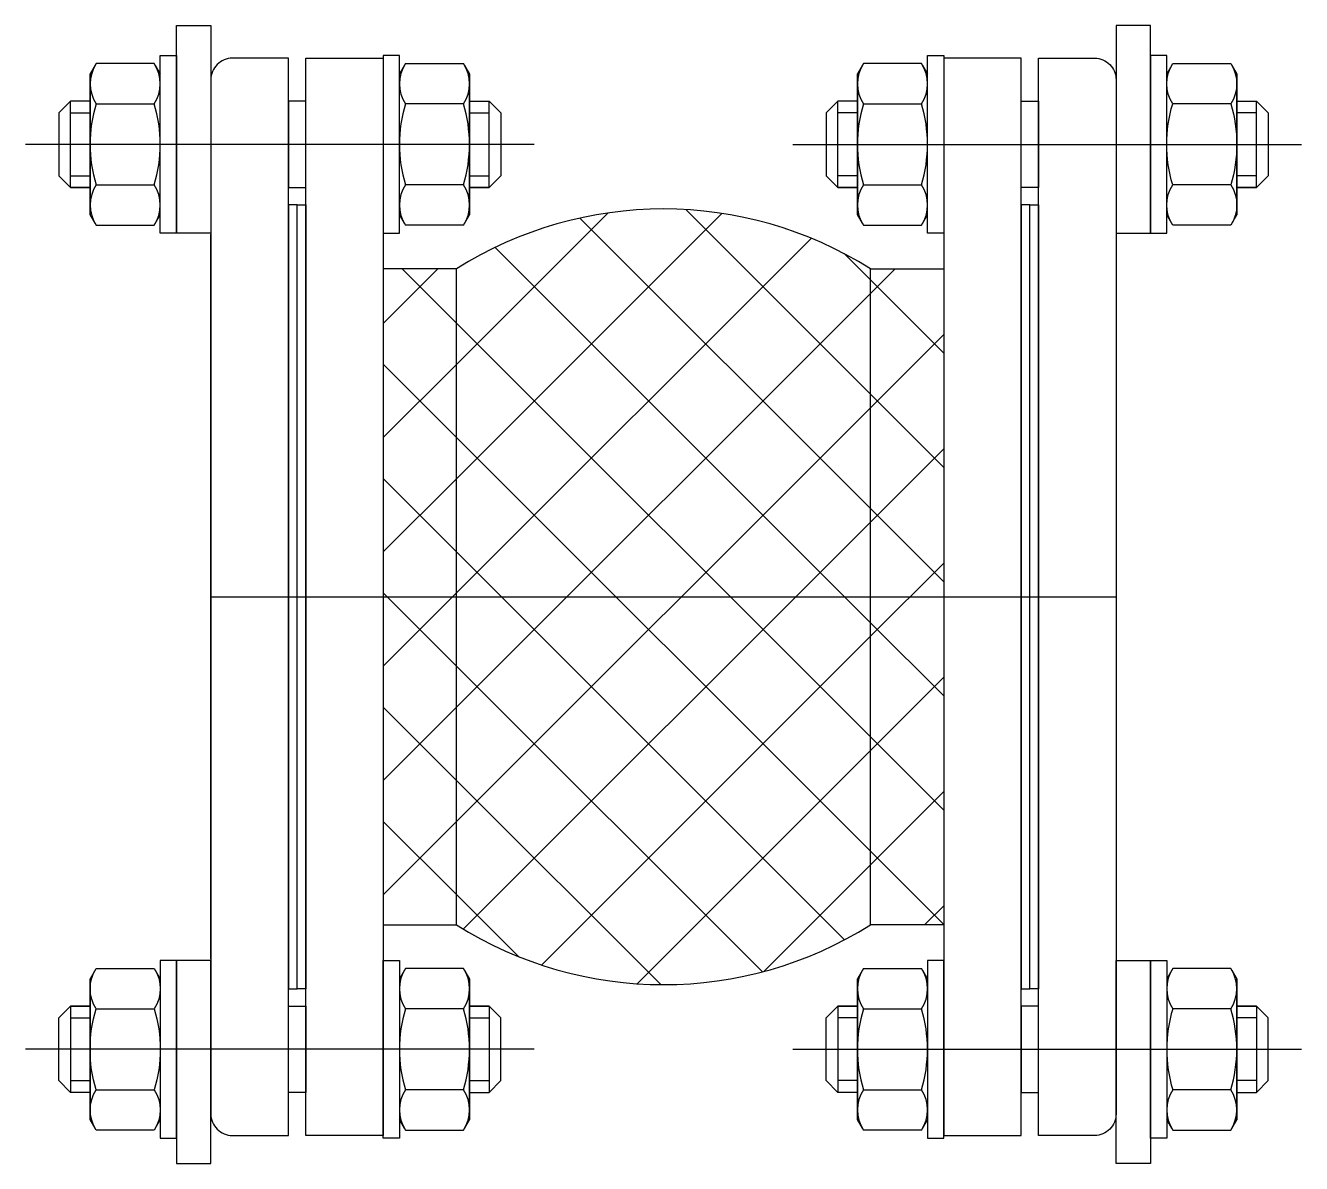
# Model space of a CAD drawing. Header units: millimetres. Extents: x 1218 to 72853, y -34712 to 16286.
# Drawn here: x 68682.1 to 68883.4, y 12922.1 to 13101.7 of the extents above; entities that cross this region are included whole.
import ezdxf

# ---------------------------------------------------------------- set-up
doc = ezdxf.new("R2010")
doc.units = ezdxf.units.MM
doc.styles.get("Standard").update_dxf_attribs({"font": 'arial.ttf'})

# ---------------------------------------------------------------- blocks, each defined once
blk = doc.blocks.new('KHOPNOIMEM-DN100 PCCC')
at = {"ltscale": 0.01}
for p, q in [((-79.39, 57.37), (-79.39, 85.42)), ((-79.39, 85.42), (-76.84, 85.42)), ((-76.84, 85.42), (-76.84, 57.37)), ((56.44, 85), (44.2, 85)), ((79.39, 85.42), (76.84, 85.42)), ((76.84, 85.42), (76.84, 57.37)), ((79.39, 57.37), (79.39, 85.42)), ((-89.65, 83.9), (-90.44, 82.54)), ((-90.44, 60.26), (-90.44, 82.54)), ((-90.44, 82.54), (-90.44, 60.26)), ((-80.33, 84.15), (-89.5, 84.15)), ((-80.18, 83.9), (-79.39, 82.54)), ((-79.39, 60.26), (-79.39, 82.54)), ((-40.86, 83.9), (-41.65, 82.54)), ((-31.39, 83.9), (-30.6, 82.54)), ((31.39, 83.9), (30.6, 82.54)), ((40.86, 83.9), (41.65, 82.54)), ((80.18, 83.9), (79.39, 82.54)), ((79.39, 60.26), (79.39, 82.54)), ((80.33, 84.15), (89.5, 84.15)), ((89.65, 83.9), (90.44, 82.54)), ((90.44, 60.26), (90.44, 82.54)), ((90.44, 82.54), (90.44, 60.26)), ((-89.5, 77.78), (-80.33, 77.78)), ((-31.54, 77.78), (-40.71, 77.78)), ((31.54, 77.78), (40.71, 77.78)), ((89.5, 77.78), (80.33, 77.78)), ((-89.5, 65.02), (-80.33, 65.02)), ((-31.54, 65.02), (-40.71, 65.02)), ((31.54, 65.02), (40.71, 65.02)), ((89.5, 65.02), (80.33, 65.02)), ((-8.74, 60.57), (-32.64, 36.68)), ((9.22, 60.5), (-32.64, 18.64)), ((3.52, 61.1), (32.64, 31.98)), ((-89.65, 58.9), (-90.44, 60.26)), ((-89.5, 58.65), (-80.33, 58.65)), ((-80.18, 58.9), (-79.39, 60.26)), ((-40.86, 58.9), (-41.65, 60.26)), ((-31.39, 58.9), (-30.6, 60.26)), ((-13.17, 59.77), (32.64, 13.95)), ((31.39, 58.9), (30.6, 60.26)), ((40.86, 58.9), (41.65, 60.26)), ((80.18, 58.9), (79.39, 60.26)), ((89.5, 58.65), (80.33, 58.65)), ((89.65, 58.9), (90.44, 60.26)), ((-76.84, 57.37), (-79.39, 57.37)), ((23.33, 56.58), (-32.64, 0.61)), ((76.84, 57.37), (79.39, 57.37)), ((-26.57, 55.13), (32.64, -4.08)), ((28.49, 54.16), (32.64, 50.01)), ((-44.2, 51.77), (-44.2, -51.77)), ((-32.64, 51.77), (-44.2, 51.77)), ((-35.58, 51.77), (-44.2, 43.15)), ((-41.24, 51.77), (-32.64, 43.17)), ((-32.64, -51.77), (-32.64, 51.77)), ((32.64, -51.77), (32.64, 51.77)), ((32.64, 51.77), (44.2, 51.77)), ((36.55, 51.77), (32.64, 47.86)), ((44.2, 51.77), (44.2, -51.77)), ((32.64, 50.01), (44.2, 38.45)), ((32.64, 47.86), (-32.64, -17.42)), ((-32.64, 43.17), (32.64, -22.11)), ((44.2, 41.39), (32.64, 29.83)), ((-44.2, 36.7), (-32.64, 25.14)), ((-32.64, 36.68), (-44.2, 25.12)), ((32.64, 31.98), (44.2, 20.42)), ((32.64, 29.83), (-32.64, -35.45)), ((-32.64, 25.14), (32.64, -40.14)), ((44.2, 23.36), (32.64, 11.8)), ((-44.2, 18.67), (-32.64, 7.11)), ((-32.64, 18.64), (-44.2, 7.08)), ((32.64, 13.95), (44.2, 2.39)), ((32.64, 11.8), (-31.58, -52.42)), ((-32.64, 7.11), (28.58, -54.12)), ((44.2, 5.33), (32.64, -6.23)), ((-44.2, 0.64), (-32.64, -10.92)), ((-32.64, 0.61), (-44.2, -10.95)), ((32.64, -4.08), (44.2, -15.64)), ((32.64, -6.23), (-19.23, -58.1)), ((-32.64, -10.92), (15.61, -59.18)), ((44.2, -12.7), (32.64, -24.26)), ((-44.2, -17.4), (-32.64, -28.96)), ((-32.64, -17.42), (-44.2, -28.98)), ((32.64, -22.11), (44.2, -33.67)), ((32.64, -24.26), (-4.16, -61.06)), ((-32.64, -28.96), (-0.4, -61.2)), ((44.2, -30.73), (32.64, -42.29)), ((-44.2, -35.43), (-32.64, -46.99)), ((-32.64, -35.45), (-44.2, -47.01)), ((32.64, -40.14), (44.2, -51.7)), ((32.64, -42.29), (15.81, -59.12)), ((-32.64, -46.99), (-22.86, -56.77)), ((44.2, -48.77), (41.2, -51.77)), ((-44.2, -51.77), (-32.64, -51.77)), ((44.2, -51.77), (32.64, -51.77)), ((-76.84, -57.37), (-79.39, -57.37)), ((-79.39, -57.37), (-79.39, -85.42)), ((-76.84, -85.42), (-76.84, -57.37)), ((76.84, -85.42), (76.84, -57.37)), ((76.84, -57.37), (79.39, -57.37)), ((79.39, -57.37), (79.39, -85.42)), ((-89.65, -58.9), (-90.44, -60.26)), ((-90.44, -60.26), (-90.44, -82.54)), ((-90.44, -82.54), (-90.44, -60.26)), ((-89.5, -58.65), (-80.33, -58.65)), ((-80.18, -58.9), (-79.39, -60.26)), ((-79.39, -60.26), (-79.39, -82.54)), ((-40.86, -58.9), (-41.65, -60.26)), ((-31.39, -58.9), (-30.6, -60.26)), ((31.39, -58.9), (30.6, -60.26)), ((40.86, -58.9), (41.65, -60.26)), ((80.18, -58.9), (79.39, -60.26)), ((79.39, -60.26), (79.39, -82.54)), ((89.5, -58.65), (80.33, -58.65)), ((89.65, -58.9), (90.44, -60.26)), ((90.44, -82.54), (90.44, -60.26)), ((90.44, -60.26), (90.44, -82.54)), ((-89.5, -65.02), (-80.33, -65.02)), ((-31.54, -65.02), (-40.71, -65.02)), ((31.54, -65.02), (40.71, -65.02)), ((89.5, -65.02), (80.33, -65.02)), ((-89.5, -77.78), (-80.33, -77.78)), ((-31.54, -77.78), (-40.71, -77.78)), ((31.54, -77.78), (40.71, -77.78)), ((89.5, -77.78), (80.33, -77.78)), ((-89.65, -83.9), (-90.44, -82.54)), ((-80.33, -84.15), (-89.5, -84.15)), ((-80.18, -83.9), (-79.39, -82.54)), ((-40.86, -83.9), (-41.65, -82.54)), ((-31.39, -83.9), (-30.6, -82.54)), ((31.39, -83.9), (30.6, -82.54)), ((40.86, -83.9), (41.65, -82.54)), ((80.18, -83.9), (79.39, -82.54)), ((80.33, -84.15), (89.5, -84.15)), ((89.65, -83.9), (90.44, -82.54)), ((-79.39, -85.42), (-76.84, -85.42)), ((79.39, -85.42), (76.84, -85.42))]:
    blk.add_line(p, q, dxfattribs=at)
for p, q in [((-71.4, -57.15), (-71.4, 57.15)), ((-71.4, 0), (71.4, 0))]:
    blk.add_line(p, q)
for points in [[(-76.84, 57.37), (-76.84, 90.15), (-71.4, 90.15), (-71.4, 57.37)], [(76.84, 57.37), (76.84, 90.15), (71.4, 90.15), (71.4, 57.37)], [(-56.44, 85), (-44.2, 85), (-44.2, -85), (-56.44, -85)], [(-44.2, 57.37), (-41.65, 57.37), (-41.65, 85.42), (-44.2, 85.42)], [(44.2, 57.37), (41.65, 57.37), (41.65, 85.42), (44.2, 85.42)], [(-59.16, 78.2), (-59.16, 64.6), (-56.44, 64.6), (-56.44, 78.2)], [(59.16, 78.2), (59.16, 64.6), (56.44, 64.6), (56.44, 78.2)], [(-57.8, 61.88), (-59.16, 61.88), (-59.16, -61.88), (-57.8, -61.88)], [(-56.44, -61.88), (-57.8, -61.88), (-57.8, 61.88), (-56.44, 61.88)], [(56.44, -61.88), (57.8, -61.88), (57.8, 61.88), (56.44, 61.88)], [(57.8, 61.88), (59.16, 61.88), (59.16, -61.88), (57.8, -61.88)], [(-76.84, -57.37), (-76.84, -89.43), (-71.4, -89.43), (-71.4, -57.37)], [(-44.2, -57.37), (-41.65, -57.37), (-41.65, -85.42), (-44.2, -85.42)], [(44.2, -57.37), (41.65, -57.37), (41.65, -85.42), (44.2, -85.42)], [(76.84, -57.37), (76.84, -89.43), (71.4, -89.43), (71.4, -57.37)], [(-59.16, -78.2), (-59.16, -64.6), (-56.44, -64.6), (-56.44, -78.2)], [(59.16, -78.2), (59.16, -64.6), (56.44, -64.6), (56.44, -78.2)]]:
    blk.add_lwpolyline(points, close=True, dxfattribs=at)
for points in [[(-59.16, 85), (-68, 85, 0.414214), (-71.4, 81.6), (-71.4, -81.6, 0.414214), (-68, -85), (-59.16, -85)], [(59.16, 85), (68, 85, -0.414214), (71.4, 81.6), (71.4, -81.6, -0.414214), (68, -85), (59.16, -85)]]:
    blk.add_lwpolyline(points, format="xyb", close=True, dxfattribs=at)
for points in [[(44.2, 85), (44.2, -85), (56.44, -85), (56.44, 85)], [(-41.65, 60.26), (-41.65, 82.54)], [(-40.71, 84.15), (-31.54, 84.15)], [(-30.6, 82.54), (-30.6, 60.26)], [(-30.6, 60.26), (-30.6, 82.54)], [(30.6, 60.26), (30.6, 82.54)], [(30.6, 82.54), (30.6, 60.26)], [(40.71, 84.15), (31.54, 84.15)], [(41.65, 60.26), (41.65, 82.54)], [(-90.44, 78.2), (-93.53, 78.2), (-95.39, 76.35), (-95.39, 66.45), (-93.53, 64.6), (-90.44, 64.6), (-93.53, 64.6), (-93.53, 78.2)], [(-30.6, 78.2), (-27.51, 78.2), (-25.65, 76.35), (-25.65, 66.45), (-27.51, 64.6), (-30.6, 64.6), (-27.51, 64.6), (-27.51, 78.2)], [(30.6, 78.2), (27.51, 78.2), (25.65, 76.35), (25.65, 66.45), (27.51, 64.6), (30.6, 64.6), (27.51, 64.6), (27.51, 78.2)], [(90.44, 78.2), (93.53, 78.2), (95.39, 76.35), (95.39, 66.45), (93.53, 64.6), (90.44, 64.6), (93.53, 64.6), (93.53, 78.2)], [(-93.53, 76.35), (-90.44, 76.35)], [(-30.6, 76.35), (-27.51, 76.35)], [(30.6, 76.35), (27.51, 76.35)], [(93.53, 76.35), (90.44, 76.35)], [(-20.4, 71.4), (-100.64, 71.4)], [(20.4, 71.4), (100.64, 71.4)], [(-93.53, 66.45), (-90.44, 66.45)], [(-30.6, 66.45), (-27.51, 66.45)], [(30.6, 66.45), (27.51, 66.45)], [(93.53, 66.45), (90.44, 66.45)], [(-31.54, 58.65), (-40.71, 58.65)], [(31.54, 58.65), (40.71, 58.65)], [(-41.65, -60.26), (-41.65, -82.54)], [(-31.54, -58.65), (-40.71, -58.65)], [(-30.6, -60.26), (-30.6, -82.54)], [(-30.6, -82.54), (-30.6, -60.26)], [(30.6, -82.54), (30.6, -60.26)], [(30.6, -60.26), (30.6, -82.54)], [(31.54, -58.65), (40.71, -58.65)], [(41.65, -60.26), (41.65, -82.54)], [(-90.44, -78.2), (-93.53, -78.2), (-95.39, -76.35), (-95.39, -66.45), (-93.53, -64.6), (-90.44, -64.6), (-93.53, -64.6), (-93.53, -78.2)], [(-30.6, -78.2), (-27.51, -78.2), (-25.65, -76.35), (-25.65, -66.45), (-27.51, -64.6), (-30.6, -64.6), (-27.51, -64.6), (-27.51, -78.2)], [(30.6, -78.2), (27.51, -78.2), (25.65, -76.35), (25.65, -66.45), (27.51, -64.6), (30.6, -64.6), (27.51, -64.6), (27.51, -78.2)], [(90.44, -78.2), (93.53, -78.2), (95.39, -76.35), (95.39, -66.45), (93.53, -64.6), (90.44, -64.6), (93.53, -64.6), (93.53, -78.2)], [(-93.53, -66.45), (-90.44, -66.45)], [(-30.6, -66.45), (-27.51, -66.45)], [(30.6, -66.45), (27.51, -66.45)], [(93.53, -66.45), (90.44, -66.45)], [(-20.4, -71.4), (-100.64, -71.4)], [(20.4, -71.4), (100.64, -71.4)], [(-93.53, -76.35), (-90.44, -76.35)], [(-30.6, -76.35), (-27.51, -76.35)], [(30.6, -76.35), (27.51, -76.35)], [(93.53, -76.35), (90.44, -76.35)], [(-40.71, -84.15), (-31.54, -84.15)], [(40.71, -84.15), (31.54, -84.15)]]:
    blk.add_lwpolyline(points, dxfattribs=at)
for centre, radius, start, end in [((-35.79, 80.96), 5.86, 147.0867, 212.9133), ((-36.46, 80.96), 5.86, 327.0867, 32.9133), ((36.46, 80.96), 5.86, 147.0867, 212.9133), ((35.79, 80.96), 5.86, 327.0867, 32.9133), ((-19.55, 71.4), 22.1, 163.2213, 196.7787), ((-52.7, 71.4), 22.1, 343.2213, 16.7787), ((52.7, 71.4), 22.1, 163.2213, 196.7787), ((19.55, 71.4), 22.1, 343.2213, 16.7787), ((-35.79, 61.84), 5.86, 147.0867, 212.9133), ((-36.46, 61.84), 5.86, 327.0867, 32.9133), ((36.46, 61.84), 5.86, 147.0867, 212.9133), ((35.79, 61.84), 5.86, 327.0867, 32.9133), ((0, 0), 61.2, 57.769, 122.231), ((0, 0), 61.2, 237.769, 302.231), ((-35.79, -61.84), 5.86, 147.0867, 212.9133), ((-36.46, -61.84), 5.86, 327.0867, 32.9133), ((36.46, -61.84), 5.86, 147.0867, 212.9133), ((35.79, -61.84), 5.86, 327.0867, 32.9133), ((-19.55, -71.4), 22.1, 163.2213, 196.7787), ((-52.7, -71.4), 22.1, 343.2213, 16.7787), ((52.7, -71.4), 22.1, 163.2213, 196.7787), ((19.55, -71.4), 22.1, 343.2213, 16.7787), ((-35.79, -80.96), 5.86, 147.0867, 212.9133), ((-36.46, -80.96), 5.86, 327.0867, 32.9133), ((36.46, -80.96), 5.86, 147.0867, 212.9133), ((35.79, -80.96), 5.86, 327.0867, 32.9133)]:
    blk.add_arc(centre, radius, start, end, dxfattribs=at)
for centre, major_axis, start_param, end_param in [((-84.58, 80.96), (-4.14, -4.14), 4.923342, 6.072233), ((-85.25, 80.96), (-4.14, -4.14), 1.781749, 2.93064), ((-68.34, 71.4), (-15.63, -15.63), 5.204944, 5.79063), ((-101.49, 71.4), (-15.63, -15.63), 2.063352, 2.649037), ((-84.58, 61.84), (-4.14, -4.14), 4.923342, 6.072233), ((-85.25, 61.84), (-4.14, -4.14), 1.781749, 2.93064), ((85.25, -61.84), (-4.14, -4.14), 4.923342, 6.072233), ((84.58, -61.84), (-4.14, -4.14), 1.781749, 2.93064), ((101.49, -71.4), (-15.63, -15.63), 5.204944, 5.79063), ((68.34, -71.4), (-15.63, -15.63), 2.063352, 2.649037), ((85.25, -80.96), (-4.14, -4.14), 4.923342, 6.072233), ((84.58, -80.96), (-4.14, -4.14), 1.781749, 2.93064)]:
    blk.add_ellipse(centre, major_axis=major_axis, ratio=1, start_param=start_param, end_param=end_param, dxfattribs=at)
at = {"ltscale": 0.01, "extrusion": (0, 0, -1)}
for centre, major_axis, start_param, end_param in [((85.25, 80.96), (4.14, -4.14), 1.781749, 2.93064), ((84.58, 80.96), (4.14, -4.14), 4.923342, 6.072233), ((101.49, 71.4), (15.63, -15.63), 2.063352, 2.649037), ((68.34, 71.4), (15.63, -15.63), 5.204944, 5.79063), ((85.25, 61.84), (4.14, -4.14), 1.781749, 2.93064), ((84.58, 61.84), (4.14, -4.14), 4.923342, 6.072233), ((-84.58, -61.84), (4.14, -4.14), 1.781749, 2.93064), ((-85.25, -61.84), (4.14, -4.14), 4.923342, 6.072233), ((-68.34, -71.4), (15.63, -15.63), 2.063352, 2.649037), ((-101.49, -71.4), (15.63, -15.63), 5.204944, 5.79063), ((-84.58, -80.96), (4.14, -4.14), 1.781749, 2.93064), ((-85.25, -80.96), (4.14, -4.14), 4.923342, 6.072233)]:
    blk.add_ellipse(centre, major_axis=major_axis, ratio=1, start_param=start_param, end_param=end_param, dxfattribs=at)
at = {"flags": 1}
for p in [(-71.4, 0), (71.4, 0)]:
    blk.add_attdef('AMC', p, '', height=0.5, dxfattribs=at)

msp = doc.modelspace()

# ---------------------------------------------------------------- block references
msp.add_blockref('KHOPNOIMEM-DN100 PCCC', (68782.73, 13011.56))

doc.saveas('drawing.dxf')
